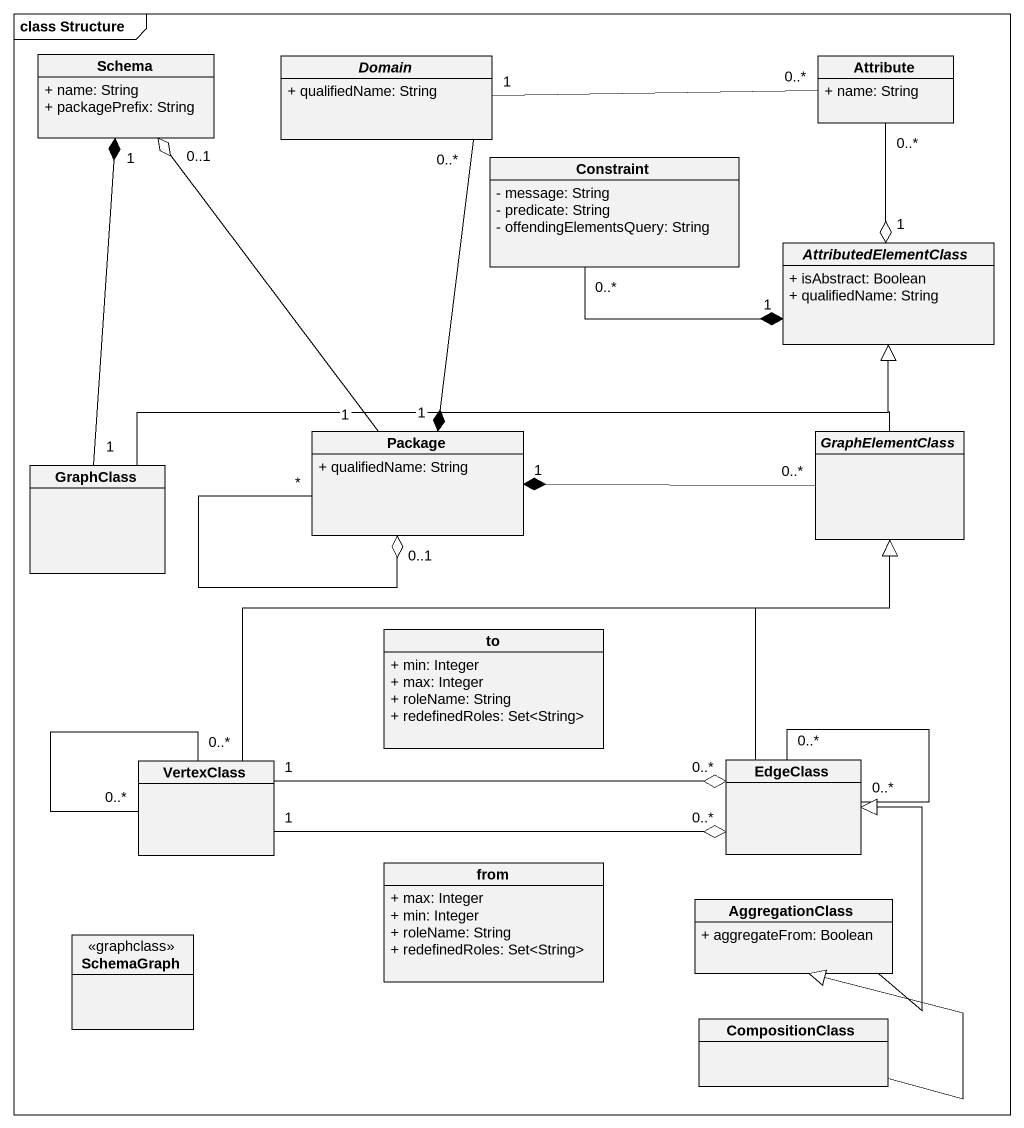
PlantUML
@startuml
mainframe class Structure
hide circle
hide empty members
skinparam classAttributeIconSize 0
class Schema {
  + name: String
  + packagePrefix: String
}
abstract class Domain {
  + qualifiedName: String
}
class Attribute {
  + name: String
}
class Constraint {
  - message: String
  - predicate: String
  - offendingElementsQuery: String
}
abstract class AttributedElementClass {
  + isAbstract: Boolean
  + qualifiedName: String
}
class GraphClass
class "Package" as Package_ {
  + qualifiedName: String
}
abstract class GraphElementClass
class to {
  + min: Integer
  + max: Integer
  + roleName: String
  + redefinedRoles: Set<String>
}
class VertexClass
class EdgeClass
class from {
  + max: Integer
  + min: Integer
  + roleName: String
  + redefinedRoles: Set<String>
}
class AggregationClass {
  + aggregateFrom: Boolean
}
class SchemaGraph <<graphclass>>
class CompositionClass
Schema "1" *-- "1" GraphClass
Schema "0..1" o-- "1" Package_
Attribute "0..*" -left- "1" Domain
Constraint "0..*" -right-* "1" AttributedElementClass
AttributedElementClass "1" o-up- "0..*" Attribute
GraphClass -right-|> AttributedElementClass
Package_ "1" *-up- "0..*" Domain
Package_ "*" --o "0..1" Package_
Package_ "1" *-right- "0..*" GraphElementClass
GraphElementClass -up-|> AttributedElementClass
VertexClass -right-|> GraphElementClass
VertexClass "0..*" -- "0..*" VertexClass
EdgeClass -up-|> GraphElementClass
EdgeClass "0..*" o-left- "1" VertexClass
EdgeClass "0..*" o-left- "1" VertexClass
EdgeClass "0..*" -- "0..*" EdgeClass
AggregationClass -up-|> EdgeClass
CompositionClass -up-|> AggregationClass
@enduml
